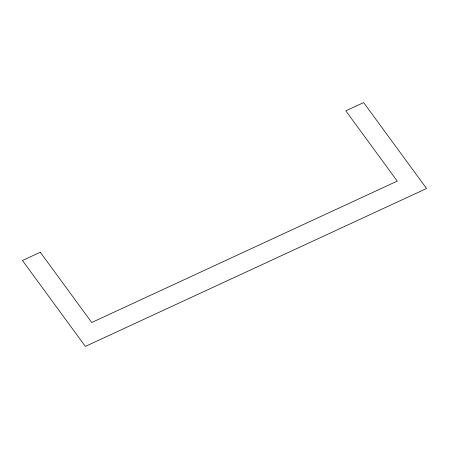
<?xml version="1.0" encoding="UTF-8"?>
<svg xmlns="http://www.w3.org/2000/svg" width="449" height="449" viewBox="0 0 449 449"><rect width="100%" height="100%" fill="white"/><g stroke="black" fill="none" stroke-linecap="round" stroke-linejoin="round"><path stroke-width="0.67" d="M40.292 252.237L22.45 260.493L85.355 346.409L426.55 188.507L363.645 102.591L345.809 110.847L397.247 181.104L91.731 322.494L40.292 252.237"/></g></svg>
